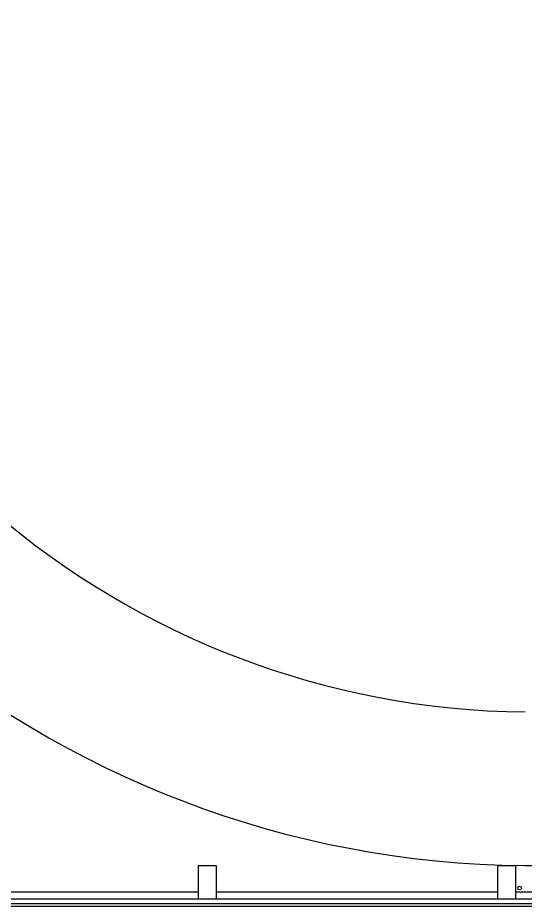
# Model space of a CAD drawing. Extents: x 11182 to 734459, y -1391328 to 152085.
# Drawn here: x 438940 to 452796, y -1367041 to -1342763 of the extents above; entities that cross this region are included whole.
import ezdxf

# ---------------------------------------------------------------- set-up
doc = ezdxf.new("R2010")
doc.units = 0
doc.header["$LTSCALE"] = 500
doc.header["$MEASUREMENT"] = 0
doc.layers.add('1_Wall_Exist', color=251, linetype='CONTINUOUS')

msp = doc.modelspace()

# ---------------------------------------------------------------- linework, layer by layer
at = {"layer": '1_Wall_Exist'}
for p, q in [((444368, -1365937), (443868, -1365937)), ((443868, -1365937), (443868, -1366837)), ((444368, -1366837), (444368, -1365937)), ((452543, -1365937), (452043, -1365937)), ((452043, -1365937), (452043, -1366837)), ((452543, -1366837), (452543, -1365937)), ((452776, -1365932), (511558, -1365932)), ((436193, -1366647), (443868, -1366647)), ((444368, -1366647), (452043, -1366647)), ((452543, -1366647), (460218, -1366647)), ((425084, -1367041), (479577, -1367041)), ((479577, -1366978), (425270, -1366978)), ((425288, -1366837), (479718, -1366837)), ((443868, -1366837), (444368, -1366837)), ((452043, -1366837), (452543, -1366837))]:
    msp.add_line(p, q, dxfattribs=at)
msp.add_circle((452643, -1366547), 50, dxfattribs=at)
for radius, start, end in [(22568, 189.1741, 269.4362), (26768, 189.0773, 269.4824)]:
    msp.add_arc((453018, -1339165), radius, start, end, dxfattribs=at)

doc.saveas('drawing.dxf')
